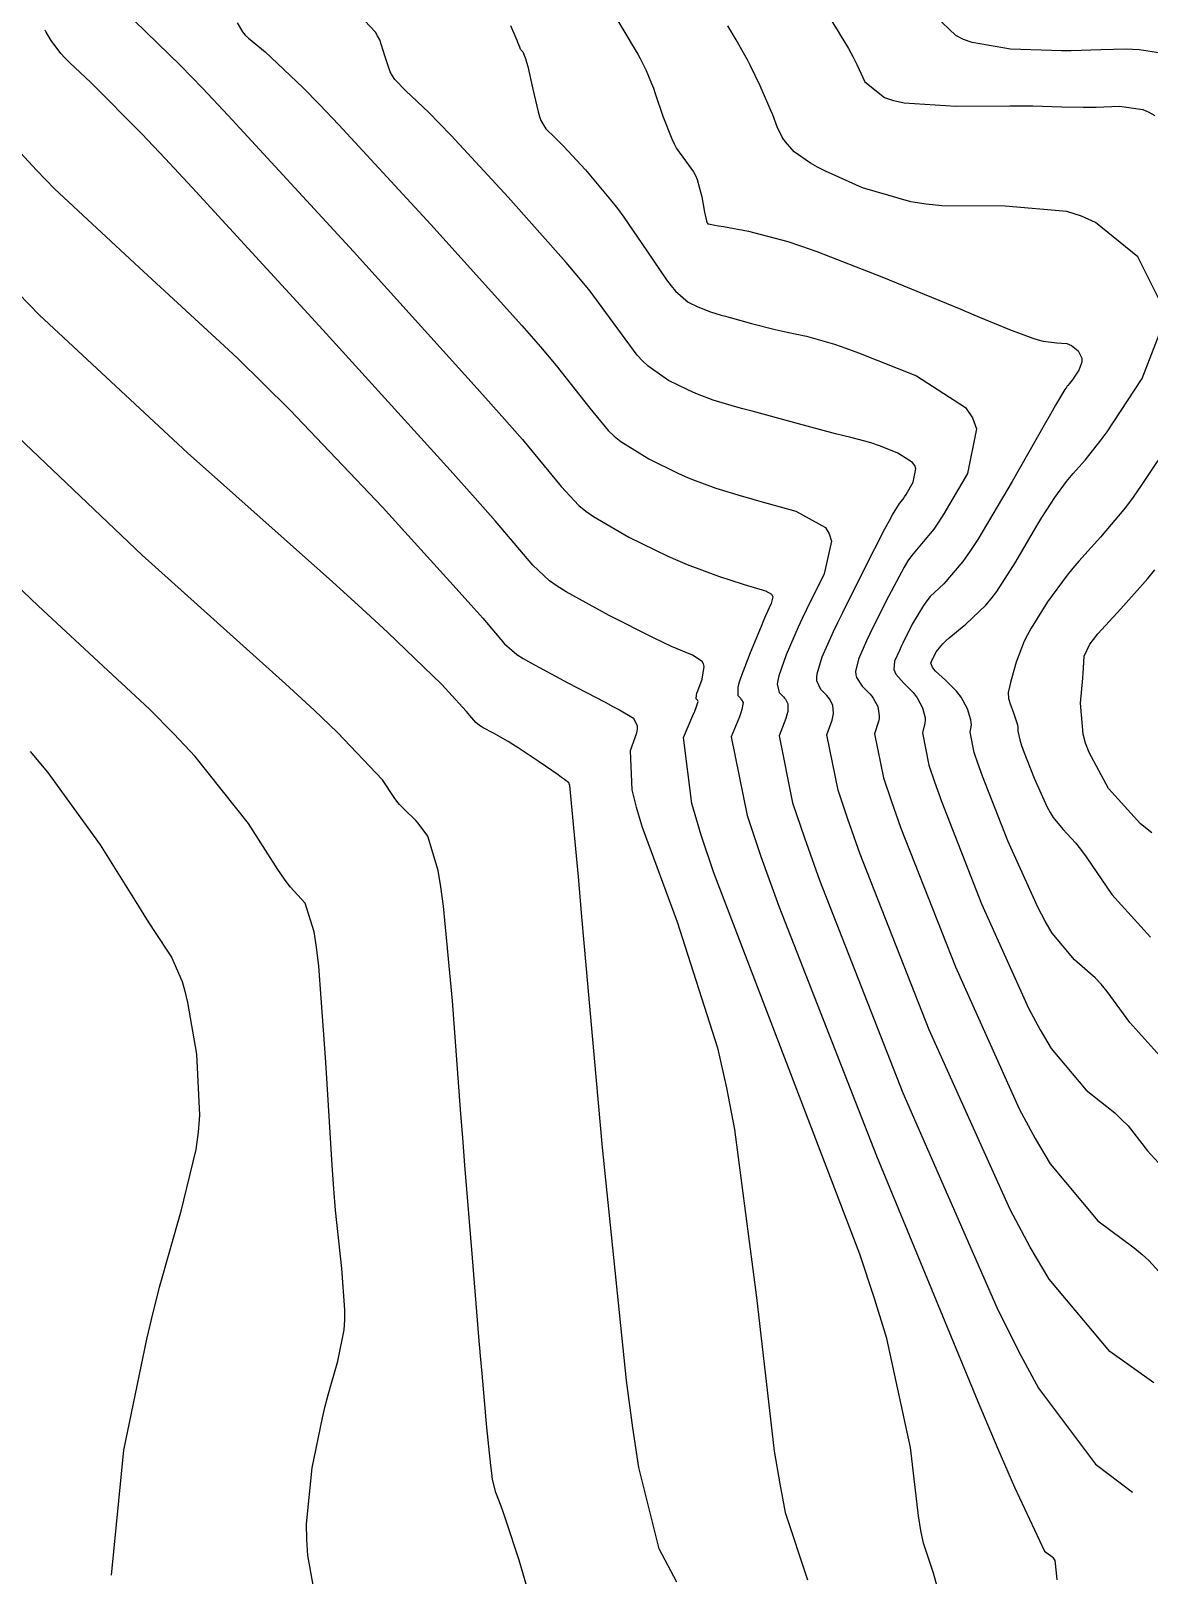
# Model space of a CAD drawing. Header units: metres. Extents: x 837476 to 838477, y 1189012 to 1191014.
# Drawn here: x 837908.09 to 837938.77, y 1189037.44 to 1189079.8 of the extents above; entities that cross this region are included whole.
import ezdxf

# ---------------------------------------------------------------- set-up
doc = ezdxf.new("R2010")
doc.units = ezdxf.units.M
doc.header["$LTSCALE"] = 0.3
doc.layers.add('COTAS 10', color=1, linetype='Continuous')
doc.layers.add('COTAS INT', color=252, linetype='Continuous')

msp = doc.modelspace()

# ---------------------------------------------------------------- linework, layer by layer
at = {"layer": 'COTAS 10'}
for points in [[(837938.9, 1189042.715), (837937.688, 1189043.576), (837936.028, 1189045.557), (837935.505, 1189046.441), (837934.954, 1189047.471), (837932.735, 1189052.399), (837930.845, 1189057.216), (837930.502, 1189058.175), (837930.237, 1189058.971), (837929.928, 1189060.49), (837930.075, 1189060.895), (837930.097, 1189060.987), (837930.111, 1189061.071), (837930.093, 1189061.304), (837929.998, 1189061.478), (837929.964, 1189061.526), (837929.927, 1189061.572), (837929.762, 1189061.736), (837929.655, 1189061.97), (837929.653, 1189062.061), (837929.664, 1189062.164), (837929.805, 1189062.627), (837930.116, 1189063.324), (837930.234, 1189063.574), (837930.367, 1189063.848), (837930.96, 1189065.041), (837931.523, 1189066.139), (837931.637, 1189066.353), (837931.732, 1189066.528), (837931.921, 1189066.836), (837932.022, 1189066.957), (837932.06, 1189067.014), (837932.104, 1189067.083), (837932.3, 1189067.416), (837932.374, 1189067.783), (837932.34, 1189067.873), (837932.283, 1189067.958), (837931.878, 1189068.22), (837931.4, 1189068.41), (837931.295, 1189068.448), (837931.203, 1189068.481), (837930.973, 1189068.548), (837930.586, 1189068.641), (837930.396, 1189068.69), (837930.169, 1189068.749), (837929.049, 1189069.046), (837927.88, 1189069.363), (837927.623, 1189069.435), (837927.395, 1189069.499), (837926.812, 1189069.673), (837926.384, 1189069.833), (837926.253, 1189069.889), (837926.117, 1189069.949), (837925.583, 1189070.209), (837925.026, 1189070.601), (837924.876, 1189070.745), (837924.728, 1189070.904), (837923.434, 1189072.655), (837923.126, 1189073.03), (837922.778, 1189073.442), (837921.185, 1189075.237), (837919.623, 1189076.925), (837919.295, 1189077.269), (837919.013, 1189077.56), (837918.372, 1189078.164), (837918.075, 1189078.465), (837918.01, 1189078.564), (837917.952, 1189078.67), (837917.805, 1189079.11), (837917.662, 1189079.554), (837917.606, 1189079.662), (837917.543, 1189079.764), (837917.258, 1189080.077)], [(837939.093, 1189079.188), (837938.494, 1189079.274), (837938.318, 1189079.286), (837938.137, 1189079.293), (837937.446, 1189079.278), (837936.629, 1189079.253), (837936.368, 1189079.253), (837936.092, 1189079.257), (837934.971, 1189079.298), (837933.914, 1189079.476), (837933.679, 1189079.565), (837933.468, 1189079.672), (837932.914, 1189080.203)], [(837925.816, 1189037.252), (837925.328, 1189038.17), (837924.77, 1189040.394), (837924.604, 1189041.484), (837924.433, 1189042.779), (837923.777, 1189049.171), (837923.22, 1189055.399), (837923.112, 1189056.592), (837923.024, 1189057.553), (837922.874, 1189059.104), (837922.86, 1189059.142), (837922.858, 1189059.15), (837922.856, 1189059.157), (837922.855, 1189059.173), (837922.733, 1189059.266), (837922.654, 1189059.322), (837922.556, 1189059.39), (837922.04, 1189059.746), (837921.457, 1189060.135), (837921.316, 1189060.224), (837921.185, 1189060.305), (837920.784, 1189060.532), (837920.502, 1189060.685), (837920.445, 1189060.719), (837920.397, 1189060.749), (837920.301, 1189060.83), (837920.136, 1189061.025), (837920.045, 1189061.127), (837919.934, 1189061.251), (837919.371, 1189061.872), (837917.879, 1189063.309), (837917.183, 1189063.946), (837916.365, 1189064.687), (837912.388, 1189068.228), (837908.333, 1189072.004), (837907.464, 1189072.893)], [(837938.846, 1189057.799), (837938.533, 1189058.047), (837937.655, 1189059.019), (837937.124, 1189060.006), (837937.029, 1189060.263), (837936.957, 1189060.513), (837936.888, 1189061.36), (837936.951, 1189062.046), (837936.964, 1189062.194), (837936.973, 1189062.325), (837936.989, 1189062.648), (837937.144, 1189062.973), (837937.241, 1189063.105), (837937.362, 1189063.256), (837937.994, 1189063.95), (837938.736, 1189064.778), (837938.925, 1189065.012)]]:
    msp.add_lwpolyline(points, dxfattribs=at)
at = {"layer": 'COTAS INT'}
for points in [[(837910.94, 1189080.074), (837912.2, 1189078.852), (837912.797, 1189078.228), (837913.502, 1189077.48), (837916.944, 1189073.745), (837920.34, 1189069.992), (837921.015, 1189069.232), (837921.576, 1189068.594), (837922.644, 1189067.297), (837923.124, 1189066.776), (837923.313, 1189066.627), (837923.526, 1189066.475), (837924.501, 1189065.909), (837925.566, 1189065.391), (837925.838, 1189065.27), (837926.098, 1189065.159), (837926.954, 1189064.84), (837927.632, 1189064.623), (837927.78, 1189064.577), (837927.912, 1189064.536), (837928.248, 1189064.437), (837928.41, 1189064.347), (837928.431, 1189064.312), (837928.443, 1189064.273), (837928.402, 1189064.093), (837928.249, 1189063.758), (837928.19, 1189063.622), (837928.123, 1189063.465), (837927.822, 1189062.742), (837927.558, 1189062.045), (837927.515, 1189061.905), (837927.485, 1189061.79), (837927.483, 1189061.566), (837927.556, 1189061.493), (837927.573, 1189061.472), (837927.588, 1189061.452), (837927.63, 1189061.374), (837927.6, 1189061.183), (837927.57, 1189061.09), (837927.53, 1189060.98), (837927.307, 1189060.44), (837927.745, 1189058.281), (837928.122, 1189057.15), (837928.61, 1189055.789), (837931.294, 1189048.946), (837934.074, 1189042.204), (837934.622, 1189040.905), (837935.073, 1189039.853), (837935.902, 1189038.105), (837936.068, 1189037.98), (837936.101, 1189037.951), (837936.129, 1189037.924), (837936.183, 1189037.846), (837936.223, 1189037.507), (837936.241, 1189037.315)], [(837924.055, 1189080.304), (837924.364, 1189079.797), (837924.673, 1189079.278), (837924.743, 1189079.156), (837924.805, 1189079.043), (837924.975, 1189078.711), (837925.121, 1189078.354), (837925.169, 1189078.225), (837925.22, 1189078.083), (837925.434, 1189077.459), (837925.672, 1189076.84), (837925.739, 1189076.7), (837925.807, 1189076.575), (837926.054, 1189076.236), (837926.273, 1189075.934), (837926.323, 1189075.831), (837926.369, 1189075.72), (837926.495, 1189075.249), (837926.575, 1189074.822), (837926.592, 1189074.739), (837926.606, 1189074.67), (837926.639, 1189074.545), (837926.653, 1189074.523), (837926.659, 1189074.515), (837926.667, 1189074.507), (837926.669, 1189074.507), (837926.671, 1189074.506), (837926.674, 1189074.505), (837926.675, 1189074.505), (837926.676, 1189074.504), (837926.682, 1189074.503), (837926.854, 1189074.471), (837926.96, 1189074.452), (837927.092, 1189074.428), (837927.778, 1189074.304), (837928.857, 1189074.018), (837929.237, 1189073.892), (837929.651, 1189073.746), (837931.44, 1189073.051), (837933.204, 1189072.326), (837933.602, 1189072.162), (837933.962, 1189072.013), (837934.938, 1189071.607), (837935.577, 1189071.366), (837935.724, 1189071.322), (837935.859, 1189071.287), (837936.24, 1189071.242), (837936.51, 1189071.219), (837936.575, 1189071.198), (837936.636, 1189071.171), (837936.821, 1189071.02), (837936.92, 1189070.822), (837936.927, 1189070.765), (837936.924, 1189070.707), (837936.84, 1189070.488), (837936.715, 1189070.296), (837936.687, 1189070.254), (837936.661, 1189070.218), (837936.59, 1189070.13), (837936.538, 1189070.071), (837936.523, 1189070.054), (837936.509, 1189070.036), (837936.458, 1189069.966), (837936.206, 1189069.535), (837936.065, 1189069.288), (837935.893, 1189068.987), (837935.015, 1189067.442), (837934.07, 1189065.852), (837933.856, 1189065.523), (837933.663, 1189065.243), (837933.137, 1189064.63), (837932.767, 1189064.28), (837932.671, 1189064.164), (837932.579, 1189064.04), (837932.272, 1189063.525), (837932.023, 1189063.025), (837931.968, 1189062.91), (837931.918, 1189062.805), (837931.788, 1189062.513), (837931.77, 1189062.283), (837931.792, 1189062.217), (837931.825, 1189062.151), (837932.041, 1189061.906), (837932.297, 1189061.651), (837932.356, 1189061.579), (837932.409, 1189061.505), (837932.555, 1189061.234), (837932.622, 1189060.959), (837932.625, 1189060.884), (837932.621, 1189060.809), (837932.549, 1189060.541), (837932.728, 1189059.66), (837932.882, 1189059.199), (837933.081, 1189058.644), (837934.176, 1189055.853), (837935.461, 1189052.997), (837935.78, 1189052.401), (837936.083, 1189051.889), (837937.046, 1189050.741), (837937.826, 1189050.123), (837938.014, 1189049.945), (837938.191, 1189049.764), (837938.729, 1189049.085), (837939.326, 1189048.426)], [(837929.93, 1189080.286), (837930.24, 1189079.777), (837930.308, 1189079.666), (837930.368, 1189079.567), (837930.521, 1189079.316), (837930.653, 1189079.074), (837930.699, 1189078.981), (837930.751, 1189078.876), (837930.973, 1189078.402), (837931.508, 1189077.966), (837931.757, 1189077.884), (837932.049, 1189077.82), (837933.467, 1189077.729), (837934.949, 1189077.74), (837935.282, 1189077.74), (837935.58, 1189077.738), (837936.379, 1189077.717), (837936.973, 1189077.702), (837937.143, 1189077.703), (837937.315, 1189077.706), (837937.959, 1189077.735), (837938.593, 1189077.644), (837938.76, 1189077.572), (837938.923, 1189077.478)], [(837933.138, 1189036.471), (837932.851, 1189037.494), (837932.579, 1189038.32), (837932.51, 1189038.668), (837932.444, 1189039.069), (837932.228, 1189040.949), (837931.579, 1189043.936), (837931.24, 1189045.034), (837930.831, 1189046.25), (837928.778, 1189051.621), (837926.827, 1189056.704), (837926.483, 1189057.739), (837926.224, 1189058.611), (837925.997, 1189060.415), (837926.257, 1189061.023), (837926.306, 1189061.142), (837926.344, 1189061.239), (837926.399, 1189061.409), (837926.383, 1189061.438), (837926.371, 1189061.454), (837926.344, 1189061.481), (837926.35, 1189061.58), (837926.366, 1189061.633), (837926.387, 1189061.697), (837926.511, 1189062.019), (837926.568, 1189062.36), (837926.547, 1189062.436), (837926.51, 1189062.503), (837926.243, 1189062.677), (837925.667, 1189062.916), (837925.435, 1189063.024), (837925.171, 1189063.151), (837923.96, 1189063.759), (837922.776, 1189064.413), (837922.531, 1189064.568), (837922.322, 1189064.712), (837921.863, 1189065.141), (837920.842, 1189066.349), (837920.279, 1189066.983), (837919.593, 1189067.749), (837916.101, 1189071.599), (837912.517, 1189075.499), (837911.773, 1189076.296), (837911.138, 1189076.97), (837909.74, 1189078.384), (837909.151, 1189078.932), (837909.025, 1189079.061), (837908.915, 1189079.181), (837908.651, 1189079.53), (837908.516, 1189079.765), (837908.487, 1189079.814)], [(837913.752, 1189080.021), (837913.897, 1189079.767), (837913.972, 1189079.683), (837914.063, 1189079.593), (837914.52, 1189079.219), (837915.557, 1189078.243), (837916.013, 1189077.774), (837916.542, 1189077.218), (837919.064, 1189074.491), (837921.559, 1189071.717), (837922.071, 1189071.131), (837922.505, 1189070.624), (837923.426, 1189069.453), (837923.926, 1189068.84), (837924.094, 1189068.686), (837924.276, 1189068.538), (837925.042, 1189068.059), (837925.842, 1189067.67), (837926.045, 1189067.579), (837926.241, 1189067.496), (837926.883, 1189067.257), (837927.58, 1189067.043), (837927.81, 1189066.977), (837928.057, 1189066.906), (837929.082, 1189066.625), (837929.888, 1189066.177), (837929.997, 1189066.002), (837930.055, 1189065.804), (837929.852, 1189064.904), (837929.371, 1189063.928), (837929.255, 1189063.682), (837929.146, 1189063.446), (837928.814, 1189062.684), (837928.611, 1189062.104), (837928.584, 1189061.983), (837928.57, 1189061.88), (837928.623, 1189061.651), (837928.742, 1189061.533), (837928.769, 1189061.499), (837928.793, 1189061.465), (837928.861, 1189061.339), (837928.856, 1189061.127), (837928.834, 1189061.038), (837928.803, 1189060.937), (837928.618, 1189060.465), (837928.991, 1189058.626), (837929.312, 1189057.662), (837929.728, 1189056.502), (837932.015, 1189050.673), (837934.591, 1189044.783), (837935.189, 1189043.586), (837935.736, 1189042.575), (837937.297, 1189040.491), (837938.312, 1189039.723)], [(837921.254, 1189079.941), (837921.396, 1189079.609), (837921.424, 1189079.541), (837921.447, 1189079.484), (837921.493, 1189079.361), (837921.516, 1189079.306), (837921.526, 1189079.292), (837921.537, 1189079.277), (837921.587, 1189079.227), (837921.665, 1189079.04), (837921.693, 1189078.939), (837921.724, 1189078.817), (837921.859, 1189078.2), (837922.007, 1189077.573), (837922.047, 1189077.445), (837922.086, 1189077.336), (837922.223, 1189077.109), (837922.47, 1189076.877), (837922.578, 1189076.765), (837922.704, 1189076.633), (837923.305, 1189075.984), (837923.998, 1189075.167), (837924.182, 1189074.929), (837924.363, 1189074.685), (837924.988, 1189073.764), (837925.53, 1189072.968), (837925.657, 1189072.803), (837925.776, 1189072.663), (837926.124, 1189072.359), (837926.392, 1189072.228), (837926.46, 1189072.198), (837926.526, 1189072.17), (837926.741, 1189072.089), (837927.034, 1189072.002), (837927.149, 1189071.97), (837927.278, 1189071.934), (837927.865, 1189071.774), (837928.511, 1189071.61), (837928.678, 1189071.571), (837928.839, 1189071.534), (837929.375, 1189071.426), (837930.142, 1189071.204), (837930.448, 1189071.096), (837930.794, 1189070.968), (837932.386, 1189070.338), (837933.73, 1189069.464), (837933.922, 1189069.183), (837934.035, 1189068.884), (837933.79, 1189067.661), (837933.136, 1189066.554), (837932.991, 1189066.327), (837932.863, 1189066.135), (837932.529, 1189065.733), (837932.249, 1189065.404), (837932.154, 1189065.259), (837932.051, 1189065.09), (837931.616, 1189064.283), (837931.195, 1189063.436), (837931.101, 1189063.242), (837931.017, 1189063.065), (837930.796, 1189062.57), (837930.717, 1189062.223), (837930.723, 1189062.139), (837930.74, 1189062.061), (837930.902, 1189061.821), (837931.112, 1189061.612), (837931.16, 1189061.552), (837931.204, 1189061.492), (837931.324, 1189061.269), (837931.367, 1189061.015), (837931.361, 1189060.935), (837931.348, 1189060.852), (837931.239, 1189060.516), (837931.482, 1189059.315), (837931.692, 1189058.687), (837931.963, 1189057.93), (837933.455, 1189054.126), (837935.207, 1189050.234), (837935.642, 1189049.421), (837936.056, 1189048.723), (837937.367, 1189047.158), (837938.363, 1189046.419), (837938.577, 1189046.241), (837938.765, 1189046.075), (837939.22, 1189045.57)], [(837939.079, 1189072.361), (837938.459, 1189073.601), (837937.3, 1189074.542), (837936.919, 1189074.712), (837936.511, 1189074.843), (837934.818, 1189074.989), (837933.085, 1189074.999), (837932.651, 1189075.045), (837932.237, 1189075.108), (837930.908, 1189075.492), (837929.891, 1189075.95), (837929.673, 1189076.061), (837929.483, 1189076.165), (837929.029, 1189076.482), (837928.793, 1189076.751), (837928.741, 1189076.825), (837928.694, 1189076.899), (837928.57, 1189077.164), (837928.444, 1189077.497), (837928.396, 1189077.614), (837928.341, 1189077.741), (837928.096, 1189078.29), (837927.823, 1189078.86), (837927.752, 1189079.001), (837927.682, 1189079.135), (837927.443, 1189079.556), (837927.212, 1189079.935)], [(837907.811, 1189076.448), (837908.245, 1189075.977), (837908.742, 1189075.468), (837911.064, 1189073.306), (837913.751, 1189070.829), (837914.478, 1189070.121), (837915.198, 1189069.404), (837917.736, 1189066.736), (837919.764, 1189064.5), (837920.162, 1189064.055), (837920.489, 1189063.687), (837921.082, 1189062.986), (837921.428, 1189062.696), (837921.6, 1189062.586), (837921.805, 1189062.464), (837922.82, 1189061.915), (837923.846, 1189061.383), (837924.057, 1189061.271), (837924.237, 1189061.174), (837924.626, 1189060.949), (837924.724, 1189060.734), (837924.721, 1189060.644), (837924.705, 1189060.539), (837924.537, 1189060.049), (837924.581, 1189058.979), (837924.698, 1189058.508), (837924.861, 1189057.962), (837925.826, 1189055.362), (837926.927, 1189051.902), (837927.176, 1189050.813), (837927.399, 1189049.668), (837928.003, 1189045.06), (837928.486, 1189040.845), (837928.635, 1189039.946), (837928.789, 1189039.164), (837929.4, 1189037.312)], [(837939.066, 1189051.685), (837938.237, 1189052.599), (837937.617, 1189053.453), (837937.451, 1189053.649), (837937.289, 1189053.827), (837936.724, 1189054.323), (837936.111, 1189055.054), (837935.918, 1189055.38), (837935.715, 1189055.76), (837934.896, 1189057.58), (837934.198, 1189059.357), (837934.072, 1189059.711), (837933.974, 1189060.005), (837933.86, 1189060.566), (837933.894, 1189060.766), (837933.889, 1189060.832), (837933.878, 1189060.903), (837933.787, 1189061.199), (837933.614, 1189061.519), (837933.551, 1189061.605), (837933.482, 1189061.691), (837933.181, 1189061.991), (837932.91, 1189062.241), (837932.861, 1189062.295), (837932.823, 1189062.342), (837932.779, 1189062.455), (837932.819, 1189062.545), (837932.834, 1189062.578), (837932.851, 1189062.613), (837932.928, 1189062.767), (837933.107, 1189062.99), (837933.189, 1189063.069), (837933.284, 1189063.155), (837933.745, 1189063.528), (837934.291, 1189064.046), (837934.44, 1189064.224), (837934.588, 1189064.417), (837935.116, 1189065.239), (837935.597, 1189066.069), (837935.716, 1189066.266), (837935.829, 1189066.45), (837936.185, 1189066.999), (837936.504, 1189067.434), (837936.593, 1189067.547), (837936.683, 1189067.656), (837937.013, 1189068.023), (837937.456, 1189068.577), (837937.617, 1189068.804), (837937.795, 1189069.063), (837938.579, 1189070.267), (837939.105, 1189071.638)], [(837921.894, 1189036.467), (837921.484, 1189037.859), (837921.136, 1189038.938), (837921.063, 1189039.156), (837920.999, 1189039.339), (837920.851, 1189039.708), (837920.761, 1189040.067), (837920.734, 1189040.244), (837920.707, 1189040.454), (837920.6, 1189041.493), (837920.472, 1189042.972), (837920.43, 1189043.46), (837920.386, 1189043.982), (837920.205, 1189046.151), (837920, 1189048.686), (837919.941, 1189049.439), (837919.881, 1189050.214), (837919.655, 1189053.196), (837919.411, 1189055.791), (837919.339, 1189056.321), (837919.265, 1189056.77), (837918.983, 1189057.713), (837918.716, 1189058.065), (837918.651, 1189058.142), (837918.59, 1189058.209), (837918.403, 1189058.378), (837918.203, 1189058.58), (837918.133, 1189058.668), (837918.058, 1189058.771), (837917.738, 1189059.259), (837916.508, 1189060.557), (837915.86, 1189061.17), (837915.078, 1189061.893), (837911.143, 1189065.42), (837906.972, 1189069.38)], [(837939.453, 1189068.679), (837938.555, 1189067.325), (837938.331, 1189067.012), (837938.118, 1189066.726), (837937.435, 1189065.916), (837936.84, 1189065.257), (837936.681, 1189065.066), (837936.525, 1189064.871), (837935.983, 1189064.135), (837935.532, 1189063.418), (837935.433, 1189063.236), (837935.344, 1189063.059), (837935.119, 1189062.48), (837934.994, 1189062.027), (837934.968, 1189061.93), (837934.947, 1189061.846), (837934.904, 1189061.648), (837934.916, 1189061.491), (837934.929, 1189061.434), (837934.947, 1189061.371), (837935.047, 1189061.091), (837935.144, 1189060.821), (837935.16, 1189060.763), (837935.171, 1189060.712), (837935.171, 1189060.591), (837935.219, 1189060.35), (837935.262, 1189060.223), (837935.316, 1189060.071), (837935.616, 1189059.306), (837935.968, 1189058.524), (837936.056, 1189058.36), (837936.139, 1189058.22), (837936.403, 1189057.905), (837936.752, 1189057.531), (837936.888, 1189057.353), (837937.043, 1189057.142), (837937.745, 1189056.114), (837938.805, 1189054.945)], [(837915.981, 1189036.364), (837915.694, 1189037.981), (837915.665, 1189038.42), (837915.657, 1189038.854), (837915.807, 1189040.388), (837916.092, 1189041.754), (837916.169, 1189042.081), (837916.245, 1189042.387), (837916.51, 1189043.309), (837916.685, 1189044.173), (837916.703, 1189044.442), (837916.709, 1189044.724), (837916.622, 1189045.85), (837916.45, 1189047.455), (837916.403, 1189048.039), (837916.355, 1189048.684), (837916.183, 1189051.515), (837915.991, 1189054.145), (837915.931, 1189054.663), (837915.868, 1189055.09), (837915.614, 1189055.871), (837915.209, 1189056.319), (837915.05, 1189056.536), (837914.872, 1189056.793), (837914.059, 1189058.055), (837912.6, 1189059.898), (837912.014, 1189060.522), (837911.349, 1189061.194), (837908.289, 1189064.032), (837905.175, 1189066.999)], [(837908.073, 1189060.029), (837908.55, 1189059.469), (837909.996, 1189057.47), (837911.043, 1189055.793), (837911.268, 1189055.437), (837911.467, 1189055.127), (837911.952, 1189054.395), (837912.243, 1189053.727), (837912.319, 1189053.457), (837912.393, 1189053.15), (837912.641, 1189051.734), (837912.716, 1189050.06), (837912.681, 1189049.591), (837912.621, 1189049.119), (837912.201, 1189047.394), (837911.608, 1189045.334), (837911.439, 1189044.65), (837911.268, 1189043.918), (837910.631, 1189040.868), (837910.295, 1189037.439)]]:
    msp.add_lwpolyline(points, dxfattribs=at)

doc.saveas('drawing.dxf')
